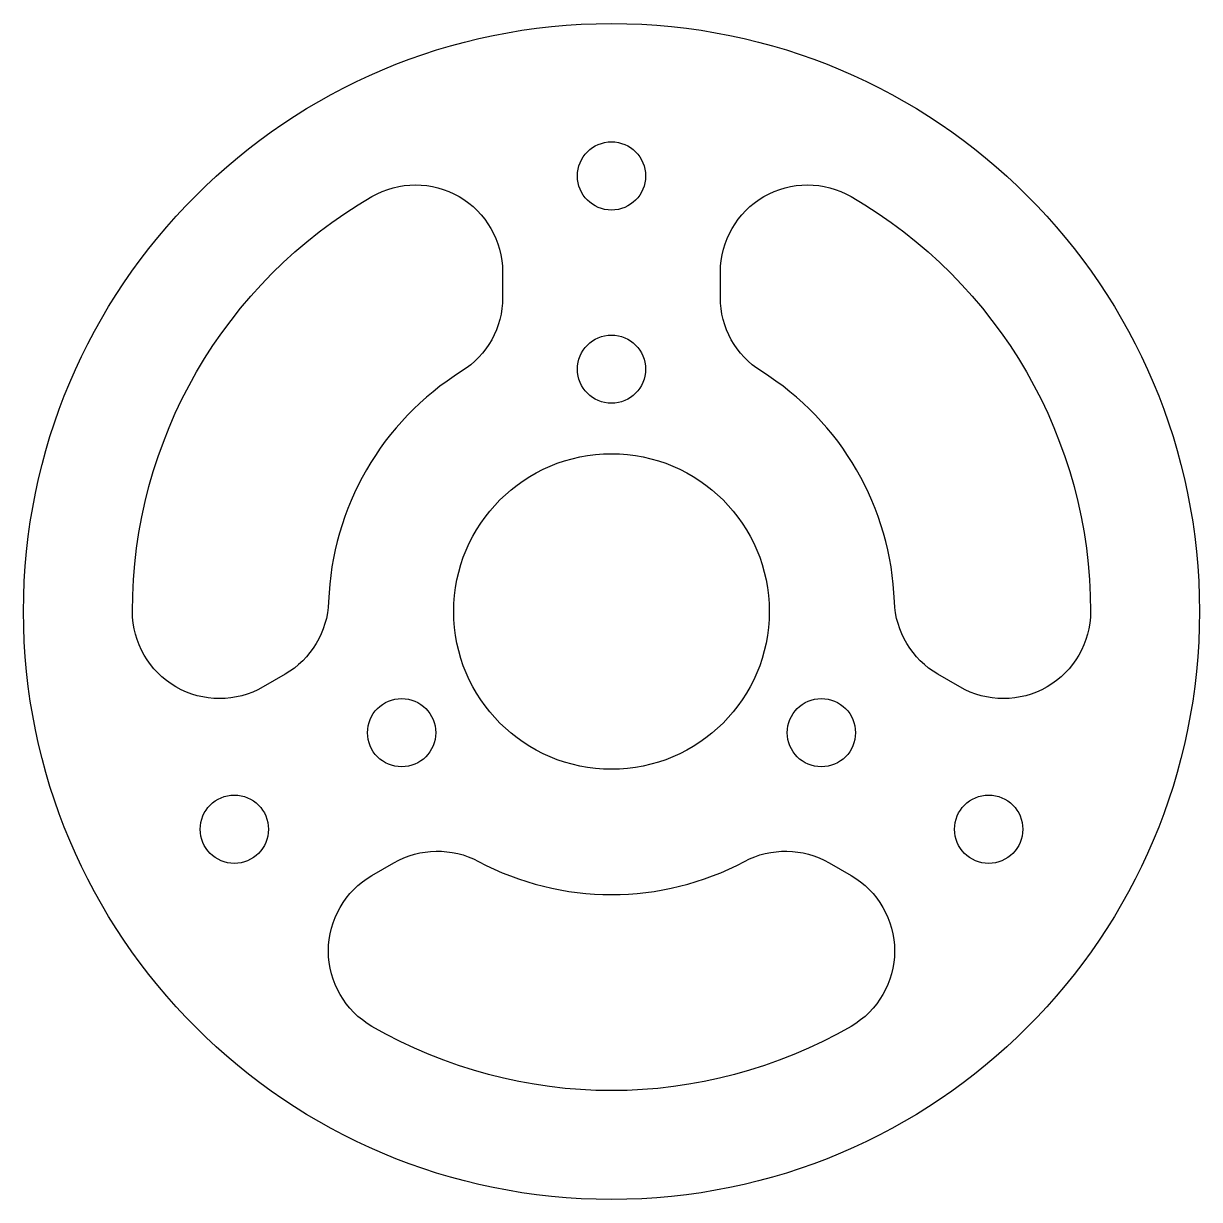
# Model space of a CAD drawing. Extents: x -1.69 to 1.69, y -1.69 to 1.69.
import ezdxf

# ---------------------------------------------------------------- set-up
doc = ezdxf.new("R2010")
doc.units = 0
doc.layers.get('0').update_dxf_attribs({"linetype": 'CONTINUOUS'})

msp = doc.modelspace()

# ---------------------------------------------------------------- linework, layer by layer
for points in [[(-0.9369, -0.1801), (-1, -0.2165, -0.57735), (-1.375, 0, -0.267949), (-0.6875, 1.1908, -0.57735), (-0.3125, 0.9743), (-0.3125, 0.9014, -0.258777), (-0.4301, 0.6893, 0.249646), (-0.812, 0.0279, -0.258777)], [(0.812, 0.0279, 0.249646), (0.4301, 0.6893, -0.258777), (0.3125, 0.9014), (0.3125, 0.9743, -0.57735), (0.6875, 1.1908, -0.267949), (1.375, 0, -0.57735), (1, -0.2165), (0.9369, -0.1801, -0.258777)], [(0.6244, -0.7213), (0.6875, -0.7578, -0.57735), (0.6875, -1.1908, -0.267949), (-0.6875, -1.1908, -0.57735), (-0.6875, -0.7578), (-0.6244, -0.7213, -0.258777), (-0.3819, -0.7172, 0.249646), (0.3819, -0.7172, -0.258777)]]:
    msp.add_lwpolyline(points, format="xyb", close=True)
for centre, radius in [((0, 0), 1.6875), ((0, 1.25), 0.098), ((0, 0.6955), 0.098), ((0, 0), 0.4528), ((-0.6023, -0.3478), 0.098), ((0.6023, -0.3478), 0.098), ((-1.0825, -0.625), 0.098), ((1.0825, -0.625), 0.098)]:
    msp.add_circle(centre, radius)

doc.saveas('drawing.dxf')
